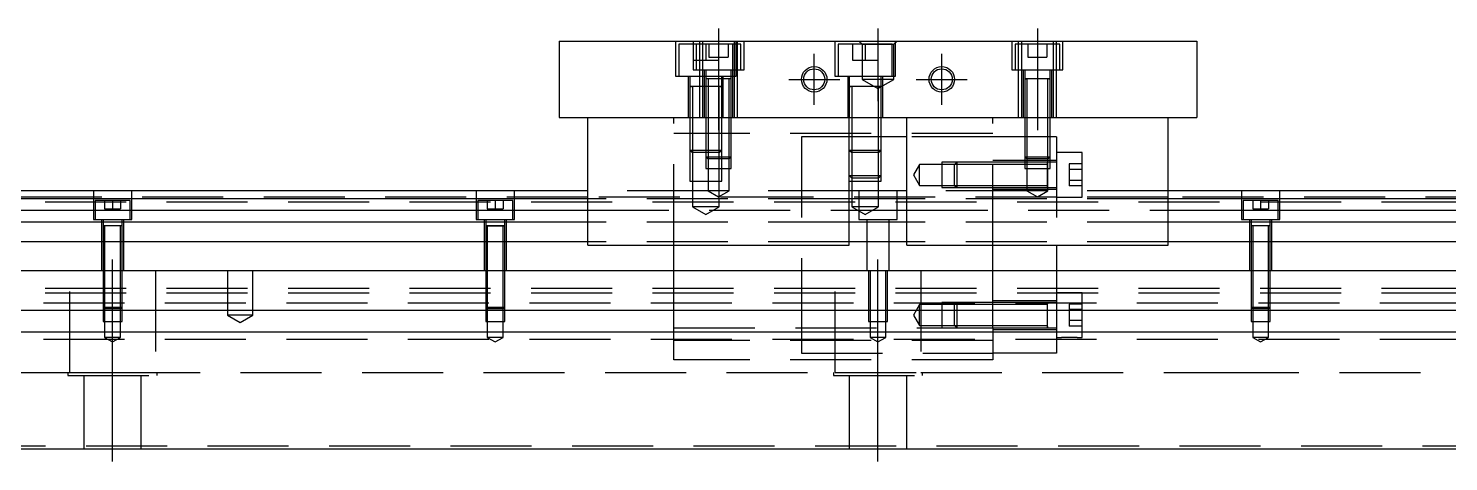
# Model space of a CAD drawing. Extents: x -11 to 842, y -250 to 77.
# Drawn here: x 186.8 to 409.5, y -220.8 to -152.8 of the extents above; entities that cross this region are included whole.
import ezdxf

# ---------------------------------------------------------------- set-up
doc = ezdxf.new("R2010")
doc.units = 0
doc.linetypes.add('CENTER', pattern=[50.8, 31.75, -6.35, 6.35, -6.35])
doc.linetypes.add('DASHED', pattern=[19.05, 12.7, -6.35])
doc.layers.get('0').update_dxf_attribs({"linetype": 'CONTINUOUS'})
doc.layers.add('CENTER', color=1, linetype='CENTER')

msp = doc.modelspace()

# ---------------------------------------------------------------- linework, layer by layer
at = {"color": 7, "linetype": 'CONTINUOUS'}
for p, q in [((270, -154.8), (370, -154.8)), ((270, -154.8), (270, -166.8)), ((370, -154.8), (370, -166.8)), ((270, -166.8), (370, -166.8)), ((274.5, -186.8), (274.5, -166.8)), ((315.5, -186.8), (315.5, -166.8)), ((324.5, -186.8), (324.5, -166.8)), ((365.5, -186.8), (365.5, -166.8)), ((274.5, -178.3), (0, -178.3)), ((274.5, -179.552272), (0, -179.552272)), ((324.5, -178.3), (315.5, -178.3)), ((324.5, -179.552272), (315.5, -179.552272)), ((640, -178.3), (365.5, -178.3)), ((640, -179.552272), (365.5, -179.552272)), ((0, -181.32668), (274.5, -181.32668)), ((315.5, -181.32668), (324.5, -181.32668)), ((365.5, -181.32668), (640, -181.32668)), ((274.5, -183.223076), (0, -183.223076)), ((324.5, -183.223076), (315.5, -183.223076)), ((640, -183.223076), (365.5, -183.223076)), ((274.5, -186.277372), (0, -186.277372)), ((274.5, -186.8), (315.5, -186.8)), ((324.5, -186.277372), (315.5, -186.277372)), ((324.5, -186.8), (365.5, -186.8)), ((640, -186.277372), (365.5, -186.277372)), ((0, -190.8), (640, -190.8)), ((640, -197.1), (0, -197.1)), ((640, -200.5), (0, -200.5)), ((0, -218.8), (640, -218.8))]:
    msp.add_line(p, q, dxfattribs=at)
at = {"color": 3, "linetype": 'DASHED'}
for p, q in [((288.25, -154.8), (288.25, -160.3)), ((291.5, -155.3), (288.75, -155.3)), ((288.75, -155.3), (288.75, -160.3)), ((291, -154.8), (291, -159.3)), ((298.5, -155.3), (291.5, -155.3)), ((291.5, -155.3), (291.5, -159.3)), ((292.000006, -154.8), (292.000006, -155.3)), ((292.000006, -155.3), (292.000006, -159.3)), ((292.5, -154.8), (292.5, -166.8)), ((293, -155.3), (293, -157.8)), ((293.5, -155.3), (293.5, -157.3)), ((295, -155.3), (295, -157.3)), ((296.5, -155.3), (296.5, -157.3)), ((297.25, -159.3), (297.25, -155.3)), ((297.5, -166.8), (297.5, -154.8)), ((297.75, -160.3), (297.75, -154.8)), ((297.999994, -155.3), (297.999994, -154.8)), ((297.999994, -159.3), (297.999994, -155.3)), ((298.5, -159.3), (298.5, -155.3)), ((299, -159.3), (299, -154.8)), ((313.25, -154.8), (313.25, -160.3)), ((322.25, -155.3), (313.75, -155.3)), ((313.75, -155.3), (313.75, -160.3)), ((316, -155.3), (316, -157.8)), ((317.5, -155.3), (317, -154.8)), ((317.5, -155.3), (317.5, -160.8)), ((317.5, -155.3), (322.5, -155.3)), ((318, -155.3), (318, -157.8)), ((320, -155.3), (320, -157.8)), ((322.25, -160.3), (322.25, -155.3)), ((322.5, -155.3), (323, -154.8)), ((322.5, -160.8), (322.5, -155.3)), ((322.75, -160.3), (322.75, -154.8)), ((341, -154.8), (341, -159.3)), ((348.5, -155.3), (341.5, -155.3)), ((341.5, -155.3), (341.5, -159.3)), ((342.000006, -154.8), (342.000006, -155.3)), ((342.000006, -155.3), (342.000006, -159.3)), ((342.5, -154.8), (342.5, -166.8)), ((343.5, -155.3), (343.5, -157.3)), ((345, -155.3), (345, -157.3)), ((346.5, -155.3), (346.5, -157.3)), ((347.5, -166.8), (347.5, -154.8)), ((347.999994, -155.3), (347.999994, -154.8)), ((347.999994, -159.3), (347.999994, -155.3)), ((348.5, -159.3), (348.5, -155.3)), ((349, -159.3), (349, -154.8)), ((291, -157.8), (293, -157.8)), ((293, -157.8), (295, -157.8)), ((293.5, -157.3), (295, -157.3)), ((295, -157.3), (296.5, -157.3)), ((295, -157.3), (295, -157.8)), ((316, -157.8), (318, -157.8)), ((318, -157.8), (320, -157.8)), ((343.5, -157.3), (345, -157.3)), ((345, -157.3), (346.5, -157.3)), ((288.25, -160.3), (297.75, -160.3)), ((290.25, -160.3), (290.25, -166.8)), ((290.5, -160.3), (290.5, -161.9)), ((291, -159.3), (299, -159.3)), ((292.000006, -159.3), (292.000006, -166.8)), ((292.75, -159.3), (292.75, -166.8)), ((293, -159.3), (293, -160.7)), ((295.5, -160.7), (295.5, -160.3)), ((295.75, -166.8), (295.75, -160.3)), ((297, -160.7), (297, -159.3)), ((297.25, -166.8), (297.25, -159.3)), ((297.999994, -166.8), (297.999994, -159.3)), ((313.25, -160.3), (322.75, -160.3)), ((315.25, -160.3), (315.25, -166.8)), ((315.5, -160.3), (315.5, -161.9)), ((320.5, -161.9), (320.5, -160.3)), ((320.75, -166.8), (320.75, -160.3)), ((341, -159.3), (349, -159.3)), ((342.000006, -159.3), (342.000006, -166.8)), ((342.75, -159.3), (342.75, -166.8)), ((343, -159.3), (343, -160.7)), ((347, -160.7), (347, -159.3)), ((347.25, -166.8), (347.25, -159.3)), ((347.999994, -166.8), (347.999994, -159.3)), ((295.500006, -161.9), (290.499994, -161.9)), ((292.000006, -161.9), (290.499994, -161.9)), ((290.5, -161.895), (290.5, -161.9)), ((290.5, -161.9), (290.757448, -161.9)), ((290.757468, -161.9), (290.5, -161.9)), ((290.5, -161.9), (290.5, -161.905)), ((290.5, -161.9), (290.5, -166.8)), ((291.999766, -161.9), (290.757468, -161.9)), ((290.9, -161.9), (290.9, -166.8)), ((293, -161.9), (291.999766, -161.9)), ((293, -161.9), (292.000006, -161.9)), ((297.000006, -160.7), (292.999994, -160.7)), ((297.000006, -160.7), (292.999994, -160.7)), ((297.000006, -160.7), (292.999994, -160.7)), ((293, -160.695), (293, -160.7)), ((293.216708, -160.7), (293, -160.7)), ((293, -160.7), (293, -166.8)), ((293, -160.7), (293, -160.705)), ((293.35, -161.9), (293, -161.9)), ((293.350064, -161.9), (293, -161.9)), ((296.783332, -160.7), (293.216708, -160.7)), ((293.35, -160.7), (293.35, -166.8)), ((295.500006, -161.9), (293.35, -161.9)), ((295.242552, -161.9), (293.350064, -161.9)), ((295.1, -166.8), (295.1, -161.9)), ((295.5, -161.9), (295.242552, -161.9)), ((295.242602, -161.9), (295.5, -161.9)), ((295.5, -161.9), (295.5, -160.7)), ((295.5, -161.9), (295.5, -161.895)), ((295.5, -161.905), (295.5, -161.9)), ((295.5, -166.8), (295.5, -161.9)), ((296.65, -166.8), (296.65, -160.7)), ((297, -160.7), (296.783332, -160.7)), ((297, -160.7), (297, -160.695)), ((297, -166.8), (297, -160.7)), ((297, -160.705), (297, -160.7)), ((320.500006, -161.9), (315.499994, -161.9)), ((320.500006, -161.9), (315.499994, -161.9)), ((315.5, -161.895), (315.5, -161.9)), ((315.5, -161.9), (315.757448, -161.9)), ((315.757468, -161.9), (315.5, -161.9)), ((315.5, -161.9), (315.5, -166.8)), ((315.5, -161.9), (315.5, -161.905)), ((320.242552, -161.9), (315.757468, -161.9)), ((315.9, -161.9), (315.9, -166.8)), ((322.5, -160.8), (317.5, -160.8)), ((317.5, -160.8), (320, -162.243376)), ((320, -162.243376), (322.5, -160.8)), ((320.1, -166.8), (320.1, -161.9)), ((320.5, -161.9), (320.242552, -161.9)), ((320.242602, -161.9), (320.5, -161.9)), ((320.5, -161.9), (320.5, -161.895)), ((320.5, -166.8), (320.5, -161.9)), ((320.5, -161.905), (320.5, -161.9)), ((347.000006, -160.7), (342.999994, -160.7)), ((347.000006, -160.7), (342.999994, -160.7)), ((347.000006, -160.7), (342.999994, -160.7)), ((347.000006, -160.7), (342.999994, -160.7)), ((343, -160.695), (343, -160.7)), ((343, -160.7), (343.216462, -160.7)), ((343.216708, -160.7), (343, -160.7)), ((343, -160.7), (343, -160.705)), ((343, -160.7), (343, -166.8)), ((346.783332, -160.7), (343.216708, -160.7)), ((343.35, -160.7), (343.35, -166.8)), ((346.65, -166.8), (346.65, -160.7)), ((347, -160.7), (346.783332, -160.7)), ((346.783538, -160.7), (347, -160.7)), ((347, -160.7), (347, -160.695)), ((347, -160.705), (347, -160.7)), ((347, -166.8), (347, -160.7)), ((288, -186.8), (288, -166.8)), ((290.5, -166.8), (290.5, -171.9)), ((290.500006, -166.8), (290.500006, -171.900006)), ((290.9, -166.8), (290.9, -172.3)), ((293, -166.8), (293, -172.95)), ((293.000006, -166.8), (293.000002, -172.95)), ((293.35, -166.8), (293.35, -173.3)), ((295.1, -172.3), (295.1, -166.8)), ((295.499994, -171.900006), (295.499994, -166.8)), ((295.5, -171.9), (295.5, -166.8)), ((296.65, -173.3), (296.65, -166.8)), ((296.999998, -172.95), (296.999994, -166.8)), ((297, -172.95), (297, -166.8)), ((315.9, -166.8), (315.9, -172.3)), ((320.1, -172.3), (320.1, -166.8)), ((320.499994, -171.900006), (320.499994, -166.8)), ((320.5, -171.9), (320.5, -166.8)), ((338, -186.8), (338, -166.8)), ((343, -166.8), (343, -172.95)), ((343.000006, -166.8), (343.000006, -172.950006)), ((343.35, -166.8), (343.35, -173.3)), ((346.65, -173.3), (346.65, -166.8)), ((346.999994, -172.950006), (346.999994, -166.8)), ((347, -172.95), (347, -166.8)), ((338, -169.3), (288, -169.3)), ((308, -169.8), (308, -200.5)), ((315.5, -169.8), (308, -169.8)), ((315.9, -169.8), (315.5, -169.8)), ((320.1, -169.8), (315.9, -169.8)), ((320.5, -169.8), (320.1, -169.8)), ((324.5, -169.8), (320.5, -169.8)), ((338, -169.8), (324.5, -169.8)), ((343, -169.8), (338, -169.8)), ((343.35, -169.8), (343, -169.8)), ((346.65, -169.8), (343.35, -169.8)), ((347, -169.8), (346.65, -169.8)), ((348, -169.8), (347, -169.8)), ((348, -169.8), (348, -186.8)), ((290.5, -171.9), (293, -171.9)), ((290.5, -171.9), (290.9, -172.3)), ((290.500006, -171.900006), (290.500006, -176.8)), ((293, -172.3), (290.9, -172.3)), ((290.9, -172.3), (290.9, -176.8)), ((293, -171.9), (293.35, -171.9)), ((293.35, -172.3), (293, -172.3)), ((293, -172.95), (297, -172.95)), ((293, -172.95), (293.35, -173.3)), ((293.000002, -172.95), (293.000006, -174.8)), ((293.35, -171.9), (295.5, -171.9)), ((295.1, -172.3), (293.35, -172.3)), ((296.65, -173.3), (293.35, -173.3)), ((293.35, -173.3), (293.35, -174.8)), ((295.1, -172.3), (295.5, -171.9)), ((295.1, -176.8), (295.1, -172.3)), ((295.499994, -173.3), (295.499994, -171.900006)), ((295.499994, -174.8), (295.499994, -173.3)), ((296.65, -173.3), (297, -172.95)), ((296.65, -174.8), (296.65, -173.3)), ((296.999994, -174.8), (296.999998, -172.95)), ((315.5, -171.9), (320.5, -171.9)), ((315.5, -171.9), (315.9, -172.3)), ((320.1, -172.3), (315.9, -172.3)), ((315.9, -172.3), (315.9, -176.8)), ((320.1, -172.3), (320.5, -171.9)), ((320.1, -176.8), (320.1, -172.3)), ((320.499994, -176.8), (320.499994, -171.900006)), ((348, -173.55), (338, -173.55)), ((343, -172.95), (347, -172.95)), ((343, -172.95), (343.35, -173.3)), ((343.000006, -172.950006), (343.000006, -174.8)), ((346.65, -173.3), (343.35, -173.3)), ((343.35, -173.3), (343.35, -174.8)), ((346.65, -173.3), (347, -172.95)), ((346.65, -174.8), (346.65, -173.3)), ((346.999994, -174.8), (346.999994, -172.950006)), ((352, -172.3), (348, -172.3)), ((352, -179.3), (352, -172.3)), ((293.000006, -174.8), (296.999994, -174.8)), ((293.35, -174.8), (293.35, -178.3)), ((295.499994, -176.8), (295.499994, -174.8)), ((296.65, -178.3), (296.65, -174.8)), ((315.5, -175.9), (320.5, -175.9)), ((315.5, -175.9), (315.9, -176.3)), ((320.1, -176.3), (320.5, -175.9)), ((326.5, -174.15), (325.547372, -175.8)), ((325.547372, -175.8), (326.5, -177.45)), ((326.5, -177.45), (326.5, -174.15)), ((330, -174.15), (326.5, -174.15)), ((332.35, -173.800002), (330, -173.800006)), ((330, -173.800006), (330, -177.799994)), ((332, -174.15), (330, -174.15)), ((332.35, -173.8), (332, -174.15)), ((332, -177.45), (332, -174.15)), ((338, -174.15), (332, -174.15)), ((332.35, -173.8), (332.35, -177.8)), ((338, -173.8), (332.35, -173.8)), ((338, -173.800006), (332.35, -173.800002)), ((343.000006, -173.8), (338, -173.8)), ((343.000006, -174.15), (338, -174.15)), ((346.6, -173.8), (343.000006, -173.8)), ((346.6, -174.15), (343.000006, -174.15)), ((343.000006, -174.8), (346.999994, -174.8)), ((343.35, -174.8), (343.35, -178.3)), ((346.6, -173.8), (346.595, -173.8)), ((346.6, -174.8), (346.6, -173.799994)), ((346.6, -175.8), (346.6, -173.799994)), ((346.6, -177.800006), (346.6, -173.799994)), ((346.999994, -173.8), (346.6, -173.8)), ((346.605, -173.8), (346.6, -173.8)), ((346.6, -177.800006), (346.6, -174.8)), ((346.65, -178.3), (346.65, -174.8)), ((348, -173.8), (346.999994, -173.8)), ((350, -174.06795), (350, -174.933974)), ((352, -174.06795), (350, -174.06795)), ((352, -174.933974), (350, -174.933974)), ((350, -174.933974), (350, -176.666026)), ((290.500006, -176.8), (295.499994, -176.8)), ((290.9, -176.8), (290.9, -180.8)), ((295.1, -180.8), (295.1, -176.8)), ((315.500006, -176.8), (320.499994, -176.8)), ((320.1, -176.3), (315.9, -176.3)), ((315.9, -176.8), (315.9, -180.8)), ((320.1, -180.8), (320.1, -176.8)), ((326.5, -177.45), (330, -177.45)), ((330, -177.45), (332, -177.45)), ((330, -177.799994), (332.35, -177.799998)), ((332, -177.45), (338, -177.45)), ((332, -177.45), (332.35, -177.8)), ((332, -177.45), (338, -177.45)), ((332.35, -177.799998), (338, -177.799994)), ((332.35, -177.8), (338, -177.799998)), ((338, -177.45), (346.6, -177.45)), ((338, -177.799998), (346.605, -177.8)), ((338, -178.05), (348, -178.05)), ((346.595, -177.8), (348, -177.8)), ((350, -176.666026), (350, -177.53205)), ((352, -176.666026), (350, -176.666026)), ((352, -177.53205), (350, -177.53205)), ((37, -180.05), (590.005, -180.05)), ((274.5, -179.3), (40.5, -179.3)), ((197, -178.3), (197, -182.8)), ((202.75, -179.8), (197.25, -179.8)), ((197.25, -179.8), (197.25, -182.8)), ((198.75, -179.8), (198.75, -181.1)), ((200, -179.8), (200, -181.1)), ((201.25, -179.8), (201.25, -181.1)), ((202.75, -182.8), (202.75, -179.8)), ((203, -182.8), (203, -178.3)), ((257, -178.3), (257, -182.8)), ((262.75, -179.8), (257.25, -179.8)), ((257.25, -179.8), (257.25, -182.8)), ((258.75, -179.8), (258.75, -181.1)), ((260, -179.8), (260, -181.1)), ((261.25, -179.8), (261.25, -181.1)), ((262.75, -182.8), (262.75, -179.8)), ((263, -182.8), (263, -178.3)), ((293.35, -178.3), (274.5, -178.3)), ((308, -179.3), (274.5, -179.3)), ((315.5, -179.552272), (274.5, -179.552272)), ((296.65, -178.3), (293.35, -178.3)), ((293.35, -178.3), (295, -179.252628)), ((295, -179.252628), (296.65, -178.3)), ((315.5, -178.3), (296.65, -178.3)), ((348, -179.3), (308, -179.3)), ((317, -178.3), (317, -182.8)), ((323, -182.8), (323, -178.3)), ((343.35, -178.3), (324.5, -178.3)), ((365.5, -179.552272), (324.5, -179.552272)), ((346.65, -178.3), (343.35, -178.3)), ((343.35, -178.3), (345, -179.252628)), ((345, -179.252628), (346.65, -178.3)), ((365.5, -178.3), (346.65, -178.3)), ((348, -179.3), (352, -179.3)), ((365.5, -179.3), (352, -179.3)), ((590.005, -179.3), (365.5, -179.3)), ((377, -178.3), (377, -182.8)), ((382.75, -179.8), (377.25, -179.8)), ((377.25, -179.8), (377.25, -182.8)), ((378.75, -179.8), (378.75, -181.1)), ((380, -179.8), (380, -181.1)), ((381.25, -179.8), (381.25, -181.1)), ((382.75, -182.8), (382.75, -179.8)), ((383, -182.8), (383, -178.3)), ((198.75, -181.1), (200, -181.1)), ((200, -181.1), (201.25, -181.1)), ((258.75, -181.1), (260, -181.1)), ((260, -181.1), (261.25, -181.1)), ((274.5, -181.32668), (315.5, -181.32668)), ((295.1, -180.8), (290.9, -180.8)), ((290.9, -180.8), (293, -182.012436)), ((293, -182.012436), (295.1, -180.8)), ((320.1, -180.8), (315.9, -180.8)), ((315.9, -180.8), (318, -182.012436)), ((318, -182.012436), (320.1, -180.8)), ((324.5, -181.32668), (365.5, -181.32668)), ((378.75, -181.1), (380, -181.1)), ((380, -181.1), (381.25, -181.1)), ((197, -182.8), (203, -182.8)), ((198.25, -182.8), (198.25, -190.8)), ((199.998804, -183.8), (198.499994, -183.8)), ((201.500006, -183.8), (198.499994, -183.8)), ((198.5, -182.8), (198.5, -183.8)), ((198.5, -183.795), (198.5, -183.8)), ((198.624678, -183.8), (198.5, -183.8)), ((198.5, -183.8), (198.5, -183.805)), ((198.5, -183.8), (198.5, -190.8)), ((199.998804, -183.8), (198.624678, -183.8)), ((198.75, -183.8), (198.75, -190.8)), ((201.500006, -183.8), (199.998804, -183.8)), ((201.37533, -183.8), (199.998804, -183.8)), ((201.25, -190.8), (201.25, -183.8)), ((201.5, -183.8), (201.37533, -183.8)), ((201.5, -183.8), (201.5, -182.8)), ((201.5, -183.8), (201.5, -183.795)), ((201.5, -183.805), (201.5, -183.8)), ((201.5, -190.8), (201.5, -183.8)), ((201.75, -190.8), (201.75, -182.8)), ((257, -182.8), (263, -182.8)), ((258.25, -182.8), (258.25, -190.8)), ((261.500006, -183.8), (258.499994, -183.8)), ((259.998804, -183.8), (258.499994, -183.8)), ((261.500006, -183.8), (258.499994, -183.8)), ((258.5, -182.8), (258.5, -183.8)), ((258.5, -183.795), (258.5, -183.8)), ((258.5, -183.8), (258.62467, -183.8)), ((258.624678, -183.8), (258.5, -183.8)), ((258.5, -183.8), (258.5, -190.8)), ((258.5, -183.8), (258.5, -183.805)), ((258.62467, -183.8), (261.375392, -183.8)), ((259.998804, -183.8), (258.624678, -183.8)), ((258.75, -183.8), (258.75, -190.8)), ((261.500006, -183.8), (259.998804, -183.8)), ((261.37533, -183.8), (259.998804, -183.8)), ((261.25, -190.8), (261.25, -183.8)), ((261.5, -183.8), (261.37533, -183.8)), ((261.375392, -183.8), (261.5, -183.8)), ((261.5, -183.8), (261.5, -182.8)), ((261.5, -183.8), (261.5, -183.795)), ((261.5, -190.8), (261.5, -183.8)), ((261.5, -183.805), (261.5, -183.8)), ((261.75, -190.8), (261.75, -182.8)), ((315.5, -183.223076), (274.5, -183.223076)), ((317, -182.8), (323, -182.8)), ((318.25, -182.8), (318.25, -190.8)), ((321.75, -190.8), (321.75, -182.8)), ((365.5, -183.223076), (324.5, -183.223076)), ((377, -182.8), (383, -182.8)), ((378.25, -182.8), (378.25, -190.8)), ((379.998804, -183.8), (378.499994, -183.8)), ((378.5, -182.8), (378.5, -183.8)), ((378.5, -183.795), (378.5, -183.8)), ((378.624678, -183.8), (378.5, -183.8)), ((378.5, -183.8), (378.5, -183.805)), ((378.5, -183.8), (378.5, -190.8)), ((379.998804, -183.8), (378.624678, -183.8)), ((378.75, -183.8), (378.75, -190.8)), ((381.500006, -183.8), (379.998804, -183.8)), ((381.37533, -183.8), (379.998804, -183.8)), ((381.25, -190.8), (381.25, -183.8)), ((381.5, -183.8), (381.37533, -183.8)), ((381.5, -183.8), (381.5, -182.8)), ((381.5, -183.8), (381.5, -183.795)), ((381.5, -183.805), (381.5, -183.8)), ((381.5, -190.8), (381.5, -183.8)), ((381.75, -190.8), (381.75, -182.8)), ((315.5, -186.277372), (274.5, -186.277372)), ((288, -190.8), (288, -186.8)), ((365.5, -186.277372), (324.5, -186.277372)), ((338, -190.8), (338, -186.8)), ((348, -186.8), (348, -190.8)), ((193.291796, -206.8), (193.291796, -190.8)), ((198.5, -190.8), (198.5, -196.55)), ((198.500006, -190.8), (198.500002, -196.55)), ((198.75, -190.8), (198.75, -196.8)), ((201.25, -196.8), (201.25, -190.8)), ((201.499998, -196.55), (201.499994, -190.8)), ((201.5, -196.55), (201.5, -190.8)), ((206.708204, -190.8), (206.708204, -206.8)), ((218, -190.8), (218, -197.8)), ((222, -197.8), (222, -190.8)), ((258.5, -190.8), (258.5, -196.55)), ((258.500006, -190.8), (258.500002, -196.55)), ((258.75, -190.8), (258.75, -196.8)), ((261.25, -196.8), (261.25, -190.8)), ((261.499998, -196.55), (261.499994, -190.8)), ((261.5, -196.55), (261.5, -190.8)), ((288, -197.1), (288, -190.8)), ((313.291796, -206.8), (313.291796, -190.8)), ((318.500006, -190.8), (318.500006, -197.1)), ((318.75, -190.8), (318.75, -198.8)), ((321.25, -198.8), (321.25, -190.8)), ((321.499994, -197.1), (321.499994, -190.8)), ((326.708204, -190.8), (326.708204, -206.8)), ((338, -197.1), (338, -190.8)), ((348, -190.8), (348, -197.1)), ((378.5, -190.8), (378.5, -196.55)), ((378.500006, -190.8), (378.500002, -196.55)), ((378.75, -190.8), (378.75, -196.8)), ((381.25, -196.8), (381.25, -190.8)), ((381.499998, -196.55), (381.499994, -190.8)), ((381.5, -196.55), (381.5, -190.8)), ((37, -193.55), (590.005, -193.55)), ((37, -194.3), (590.005, -194.3)), ((332.35, -195.800002), (330, -195.800006)), ((330, -195.800006), (330, -199.799994)), ((332.35, -195.8), (332, -196.15)), ((332.35, -195.8), (332.35, -199.8)), ((338, -195.8), (332.35, -195.8)), ((338, -195.800006), (332.35, -195.800002)), ((348, -195.55), (338, -195.55)), ((346.6, -195.8), (338, -195.8)), ((346.6, -195.8), (346.595, -195.8)), ((346.6, -197.1), (346.6, -195.799994)), ((346.6, -197.8), (346.6, -195.799994)), ((346.6, -199.800006), (346.6, -195.799994)), ((346.6, -195.8), (346.6, -196.016668)), ((346.6, -196.016708), (346.6, -195.8)), ((346.605, -195.8), (346.6, -195.8)), ((348, -195.8), (346.6, -195.8)), ((348.500006, -194.3), (348, -194.3)), ((351.499994, -194.3), (348.500006, -194.3)), ((352, -194.3), (351.499994, -194.3)), ((352, -197.1), (352, -194.3)), ((640, -195.95), (0, -195.95)), ((198.5, -196.55), (201.5, -196.55)), ((198.5, -196.55), (198.75, -196.8)), ((198.500002, -196.55), (198.500006, -197.1)), ((198.500006, -197.1), (198.500006, -198.8)), ((201.25, -196.8), (198.75, -196.8)), ((198.75, -196.8), (198.75, -198.8)), ((201.25, -196.8), (201.5, -196.55)), ((201.25, -198.8), (201.25, -196.8)), ((201.499994, -197.1), (201.499998, -196.55)), ((201.499994, -198.8), (201.499994, -197.1)), ((222, -197.8), (218, -197.8)), ((218, -197.8), (220, -198.9547)), ((220, -198.9547), (222, -197.8)), ((258.5, -196.55), (261.5, -196.55)), ((258.5, -196.55), (258.75, -196.8)), ((258.500002, -196.55), (258.500006, -197.1)), ((258.500006, -197.1), (258.500006, -198.8)), ((261.25, -196.8), (258.75, -196.8)), ((258.75, -196.8), (258.75, -198.8)), ((261.25, -196.8), (261.5, -196.55)), ((261.25, -198.8), (261.25, -196.8)), ((261.499994, -197.1), (261.499998, -196.55)), ((261.499994, -198.8), (261.499994, -197.1)), ((288, -199.8), (288, -197.1)), ((318.500006, -197.1), (318.500006, -198.8)), ((321.499994, -198.8), (321.499994, -197.1)), ((326.5, -196.15), (325.547372, -197.8)), ((325.547372, -197.8), (326.5, -199.45)), ((326.5, -199.45), (326.5, -196.15)), ((330, -196.15), (326.5, -196.15)), ((332, -196.15), (330, -196.15)), ((332, -199.45), (332, -196.15)), ((338, -196.15), (332, -196.15)), ((346.6, -196.15), (338, -196.15)), ((338, -199.8), (338, -197.1)), ((346.6, -197.099824), (346.6, -196.016708)), ((346.6, -197.59999), (346.6, -197.099824)), ((346.6, -197.659954), (346.6, -197.1)), ((346.6, -198.00001), (346.6, -197.59999)), ((346.6, -197.940046), (346.6, -197.659954)), ((346.6, -199.79932), (346.6, -197.940046)), ((346.6, -199.583332), (346.6, -198.00001)), ((348, -197.1), (348, -200.5)), ((350, -196.06795), (350, -196.933974)), ((352, -196.06795), (350, -196.06795)), ((350, -196.933974), (350, -198.666026)), ((352, -196.933974), (350, -196.933974)), ((352, -200.5), (352, -197.1)), ((378.5, -196.55), (381.5, -196.55)), ((378.5, -196.55), (378.75, -196.8)), ((378.500002, -196.55), (378.500006, -197.1)), ((378.500006, -197.1), (378.500006, -198.8)), ((381.25, -196.8), (378.75, -196.8)), ((378.75, -196.8), (378.75, -198.8)), ((381.25, -196.8), (381.5, -196.55)), ((381.25, -198.8), (381.25, -196.8)), ((381.499994, -197.1), (381.499998, -196.55)), ((381.499994, -198.8), (381.499994, -197.1)), ((198.500006, -198.8), (201.499994, -198.8)), ((198.75, -198.8), (198.75, -201.3)), ((201.25, -201.3), (201.25, -198.8)), ((258.500006, -198.8), (261.499994, -198.8)), ((258.75, -198.8), (258.75, -201.3)), ((261.25, -201.3), (261.25, -198.8)), ((288, -199.8), (338, -199.8)), ((288, -200.5), (288, -199.8)), ((318.500006, -198.8), (321.499994, -198.8)), ((318.75, -198.8), (318.75, -201.3)), ((321.25, -201.3), (321.25, -198.8)), ((326.5, -199.45), (330, -199.45)), ((330, -199.45), (332, -199.45)), ((332, -199.45), (338, -199.45)), ((332, -199.45), (332.35, -199.8)), ((338, -199.45), (346.6, -199.45)), ((338, -199.8), (338, -200.5)), ((338, -199.8), (346.6, -199.8)), ((338, -200.05), (348, -200.05)), ((346.595, -199.8), (346.6, -199.8)), ((346.6, -199.583292), (346.6, -199.8)), ((346.6, -199.8), (346.6, -199.583332)), ((346.6, -199.800006), (346.6, -199.79932)), ((346.6, -199.8), (346.605, -199.8)), ((346.6, -199.8), (348, -199.8)), ((352, -198.666026), (350, -198.666026)), ((350, -198.666026), (350, -199.53205)), ((352, -199.53205), (350, -199.53205)), ((378.500006, -198.8), (381.499994, -198.8)), ((378.75, -198.8), (378.75, -201.3)), ((381.25, -201.3), (381.25, -198.8)), ((640, -201.65), (0, -201.65)), ((201.25, -201.3), (198.75, -201.3)), ((198.75, -201.3), (200, -202.021688)), ((200, -202.021688), (201.25, -201.3)), ((261.25, -201.3), (258.75, -201.3)), ((258.75, -201.3), (260, -202.021688)), ((260, -202.021688), (261.25, -201.3)), ((288, -204.8), (288, -200.5)), ((338, -201.808332), (288, -201.808332)), ((308, -200.5), (308, -203.8)), ((321.25, -201.3), (318.75, -201.3)), ((318.75, -201.3), (320, -202.021688)), ((320, -202.021688), (321.25, -201.3)), ((338, -200.5), (338, -204.8)), ((348, -200.5), (348, -203.8)), ((348, -201.3), (348.75, -201.3)), ((351.25, -201.3), (348.75, -201.3)), ((351.25, -201.3), (352, -201.3)), ((352, -201.3), (352, -200.5)), ((381.25, -201.3), (378.75, -201.3)), ((378.75, -201.3), (380, -202.021688)), ((380, -202.021688), (381.25, -201.3)), ((338, -204.8), (288, -204.8)), ((308, -203.8), (338, -203.8)), ((348, -203.8), (338, -203.8)), ((86.708204, -206.8), (313.291796, -206.8)), ((193, -206.8), (193, -207.3)), ((193.291796, -206.8), (206.708204, -206.8)), ((207, -207.3), (207, -206.8)), ((313, -206.8), (313, -207.3)), ((313.291796, -206.8), (326.708204, -206.8)), ((326.708204, -206.8), (373.291796, -206.8)), ((327, -207.3), (327, -206.8)), ((373.291796, -206.8), (583.291796, -206.8)), ((193, -207.3), (207, -207.3)), ((195.5, -207.3), (195.5, -218.8)), ((204.5, -218.8), (204.5, -207.3)), ((313, -207.3), (327, -207.3)), ((315.5, -207.3), (315.5, -218.8)), ((324.5, -218.8), (324.5, -207.3)), ((62.499994, -218.3), (640, -218.3))]:
    msp.add_line(p, q, dxfattribs=at)
at = {"color": 3, "linetype": 'CONTINUOUS'}
for centre in [(310, -160.8), (330, -160.8)]:
    msp.add_circle(centre, 2, dxfattribs=at)
at = {"color": 7, "linetype": 'CONTINUOUS'}
for centre in [(310, -160.8), (330, -160.8)]:
    msp.add_circle(centre, 1.65, dxfattribs=at)
at = {"layer": 'CENTER', "color": 1, "linetype": 'CENTER'}
for p, q in [((295, -152.8), (295, -168.8)), ((320, -152.8), (320, -164.243376)), ((345, -152.8), (345, -168.8)), ((310, -164.8), (310, -156.8)), ((330, -164.8), (330, -156.8)), ((306, -160.8), (314, -160.8)), ((326, -160.8), (334, -160.8)), ((200, -220.8), (200, -188.8)), ((320, -220.8), (320, -188.8))]:
    msp.add_line(p, q, dxfattribs=at)

doc.saveas('drawing.dxf')
